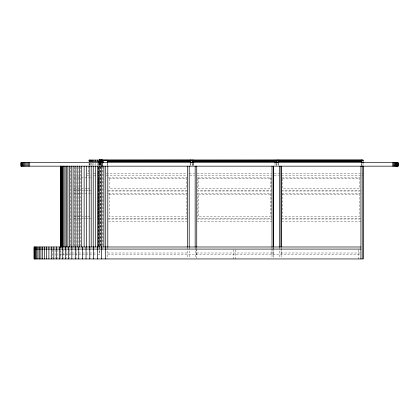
<?xml version="1.0" encoding="UTF-8"?>
<svg xmlns="http://www.w3.org/2000/svg" width="419" height="419" viewBox="0 0 419 419"><rect width="100%" height="100%" fill="white"/><g stroke="black" fill="none" stroke-linecap="round" stroke-linejoin="round"><path stroke-width="0.31" stroke-dasharray="2.1 1.57" d="M76.054 246.335L76.054 166.814M78.081 246.335L78.081 166.814M98.067 218.158L98.067 193.646L99.643 193.646M99.643 177.892L98.067 177.892L98.067 191.022L99.643 191.022M98.318 246.985L98.318 166.814M98.669 165.557L98.669 163.117M98.722 246.985L98.722 166.814M98.151 254.569L99.722 254.569L99.722 247.467M99.764 163.117L99.764 165.557L99.785 163.677M100.288 165.557L100.288 163.117M196.736 254.569L196.736 250.017M196.736 249.368L196.736 247.419L196.736 258.293M272.01 254.569L272.01 247.419L272.01 258.293M273.586 254.569L273.586 250.017M273.586 249.368L273.586 247.419M281.112 254.569L281.112 247.419L281.112 258.293M359.502 193.646L359.502 216.581L282.553 216.581L282.553 193.646M361.408 165.573L361.408 163.106M87.293 173.691L90.656 173.691M93.573 173.691L99.198 173.691M106.363 173.691L187.251 173.691M189.21 173.691L194.568 173.691M197.145 173.691L271.627 173.691M274.183 173.691L279.536 173.691M281.495 173.691L363.037 173.691M86.77 175.268L90.656 175.268M93.725 175.268L99.198 175.268M106.363 175.268L187.251 175.268M189.964 175.268L194.568 175.268M197.145 175.268L271.627 175.268M274.183 175.268L278.787 175.268M281.495 175.268L363.037 175.268M73.985 177.892L90.907 177.892M108.332 177.892L187.11 177.892M197.391 177.892L271.355 177.892M281.641 177.892L360.413 177.892M109.249 178.772L186.198 178.772M198.527 178.772L270.224 178.772M282.553 178.772L359.502 178.772M73.985 188.571L84.397 188.571M85.047 188.571L87 188.571M87.655 188.571L89.603 188.571M73.985 190.147L83.098 190.147M83.748 190.147L85.701 190.147M86.351 190.147L88.304 190.147M88.954 190.147L90.907 190.147M108.332 190.147L187.11 190.147M281.641 190.147L360.413 190.147M107.809 191.022L187.633 191.022M196.736 191.022L272.01 191.022M281.112 191.022L360.937 191.022M73.985 193.646L90.907 193.646M108.332 193.646L187.11 193.646M197.391 193.646L271.355 193.646M281.641 193.646L360.413 193.646M109.249 194.526L186.198 194.526M198.527 194.526L270.224 194.526M282.553 194.526L359.502 194.526M73.985 216.581L84.397 216.581M85.047 216.581L87 216.581M87.655 216.581L89.603 216.581M73.985 218.158L83.098 218.158M83.748 218.158L85.701 218.158M86.351 218.158L88.304 218.158M88.954 218.158L90.907 218.158M108.332 218.158L187.11 218.158M281.641 218.158L360.413 218.158M99.643 219.032L98.067 219.032L98.067 193.646M107.809 219.032L187.633 219.032M196.736 219.032L272.01 219.032M281.112 219.032L360.937 219.032M98.151 221.656L99.198 221.656M108.463 221.656L186.979 221.656M196.736 221.656L272.01 221.656M281.767 221.656L360.937 221.656M61.912 252.992L70.973 252.992M71.618 252.992L74.205 252.992M74.854 252.992L85.209 252.992M85.853 252.992L96.857 252.992M107.809 252.992L187.633 252.992M196.736 252.992L272.01 252.992M281.112 252.992L360.937 252.992M60.336 254.569L61.912 254.569M62.562 254.569L70.973 254.569M71.618 254.569L74.205 254.569M74.854 254.569L85.209 254.569M85.853 254.569L96.857 254.569M107.809 254.569L360.937 254.569M363.037 163.248L363.037 165.584M361.466 163.604L361.466 165.531M359.502 177.892L359.502 188.571L282.553 188.571L282.553 177.892M358.837 249.703L358.837 258.942M279.536 247.419L279.536 258.293M278.153 163.106L278.153 165.573M278.08 163.604L278.08 165.531M276.697 163.604L276.697 165.531M276.482 163.604L276.482 165.531M275.032 163.106L275.032 165.573M273.586 247.828L273.586 258.293M271.135 177.892L271.135 190.147L197.611 190.147L197.611 177.892M271.135 193.646L271.135 218.158L197.611 218.158L197.611 193.646M270.224 177.892L270.224 188.571L198.527 188.571L198.527 177.892M270.224 193.646L270.224 216.581L198.527 216.581L198.527 193.646M235.426 249.703L235.426 258.942M233.325 249.703L233.325 258.942M195.16 247.419L195.16 258.293M193.735 163.106L193.735 165.573M193.662 163.604L193.662 165.531M192.284 163.604L192.284 165.531M192.143 163.604L192.143 165.531M190.75 163.604L190.75 165.531M190.697 163.106L190.697 165.573M189.21 247.419L189.21 258.293M187.633 247.419L187.633 258.293M186.198 177.892L186.198 188.571L109.249 188.571L109.249 177.892M186.198 193.646L186.198 216.581L109.249 216.581L109.249 193.646M107.809 247.419L107.809 258.942M107.474 163.106L107.474 165.573M107.285 163.604L107.285 165.531M102.995 166.814L102.995 246.335M102.875 166.165L102.875 246.335M102.875 247.514L102.875 249.085M100.927 163.117L100.927 165.557M100.916 166.814L100.916 246.335M100.754 166.814L100.754 246.335M100.57 166.165L100.57 246.335M100.052 163.117L100.052 165.557M99.874 163.117L99.874 165.557M99.722 163.117L99.722 165.557M99.722 247.419L99.722 254.569M99.13 163.248L99.13 165.584L99.125 163.677M98.984 166.814L98.984 246.985M98.502 163.117L98.502 165.557M98.507 166.814L98.507 246.985M98.151 166.165L98.151 246.985M98.067 177.892L98.067 190.147M97.25 163.248L97.25 166.165M95.506 163.248L95.506 165.584M93.924 163.248L93.924 165.584M92.526 163.248L92.526 165.584M91.332 163.248L91.332 165.584M90.363 163.248L90.363 165.584M89.645 163.248L89.645 165.584M89.2 163.248L89.2 165.584M89.048 163.248L89.048 166.165M88.346 166.165L88.346 173.691M80.212 166.814L80.212 246.335M76.085 249.703L76.085 258.329M74.137 166.814L74.137 246.335M70.664 166.814L70.664 246.335M69.585 249.703L69.585 258.329M66.495 249.703L66.495 258.329M63.515 249.703L63.515 258.329M60.655 249.703L60.655 258.329M60.336 247.419L60.336 258.329M57.922 249.703L57.922 258.329M55.318 249.703L55.318 258.329M52.857 249.703L52.857 258.329M100.581 163.117L100.581 165.557L100.565 163.117"/><path stroke-width="0.63" d="M44.582 258.942L44.582 246.985M48.897 258.942L48.897 246.985M66.406 246.985L66.406 166.165M67.878 246.985L67.878 166.165M89.645 161.278L89.645 160.079M90.363 161.278L90.363 160.079M98.669 162.504L98.669 161.284L100.183 161.284L98.669 161.284M103.016 163.001L103.016 160.404L107.285 160.404M273.586 246.765L273.586 166.165L273.586 247.184M281.112 246.765L281.112 166.165L281.112 247.184M361.408 162.614L361.408 160.058M360.937 246.985L34.08 246.985L34.08 258.942L363.037 258.942L363.037 166.165L360.937 166.165L360.937 258.942M99.785 163.054L100.062 161.299M99.963 161.341L98.915 161.284M102.786 160.095L89.048 160.079L89.048 161.278L102.786 161.284L102.775 162.504L102.786 160.079L99.203 160.079L100.241 160.309L99.879 160.079M192.284 160.121L276.482 160.058L276.482 162.965M103.016 160.142L107.285 160.142M107.474 160.205L192.143 160.142M192.284 160.205L276.482 160.205M276.697 160.142L363.037 160.142M103.016 160.252L107.285 160.252M107.474 160.252L192.143 160.252M192.284 160.252L276.482 160.252M276.697 160.252L363.037 160.252M107.474 160.404L192.143 160.404M192.284 160.404L276.482 160.404M276.697 160.404L363.037 160.404M102.215 160.603L102.786 160.44L101.052 160.079L101.11 161.278M107.474 161.011L190.697 161.011M193.735 161.011L275.032 161.011M278.153 161.011L361.408 161.011M107.474 161.21L190.697 161.21M193.735 161.21L275.032 161.21M278.153 161.21L361.408 161.21M107.474 161.273L190.697 161.273M193.735 161.273L275.032 161.273M278.153 161.273L361.408 161.273M107.474 161.43L190.697 161.43M193.735 161.43L275.032 161.43M278.153 161.43L361.408 161.43M99.785 161.813C98.811 162.101 98.931 160.996 99.884 161.415L99.104 161.519L99.832 161.519L99.12 161.65L99.795 161.65L99.125 161.813L99.125 163.054M102.173 162.666L398.05 162.666L398.05 166.165L20.95 166.165L20.95 162.666L101.838 162.666L101.838 166.165M34.08 249.085L360.937 249.085M101.545 160.079L102.786 160.21M101.136 160.095L102.786 160.309L102.116 160.095M99.602 160.079L100.104 160.137M100.214 160.079L100.544 160.309M100.607 160.079L100.895 160.309M101.199 160.137L101.608 160.095M100.188 160.21C98.486 159.77 100.151 160.482 99.738 160.095M99.596 160.21L99.261 160.079L99.664 160.309M398.013 162.666L398.013 166.165M397.903 162.666L397.903 166.165M397.72 162.666L397.72 166.165M397.469 162.666L397.469 166.165M397.139 162.666L397.139 166.165M396.735 162.666L396.735 166.165M396.264 162.666L396.264 166.165M395.714 162.666L395.714 166.165M395.096 162.666L395.096 166.165M394.405 162.666L394.405 166.165M393.635 162.666L393.635 166.165M392.797 162.666L392.797 166.165M363.037 163.001L363.037 160.058L276.697 160.058L276.697 162.965M363.037 166.165L363.037 258.942M361.466 160.058L361.466 162.965M279.536 166.165L279.536 247.184M278.153 160.058L278.153 162.614M278.08 160.058L278.08 162.965M275.032 160.058L275.084 163.001M272.01 166.165L272.01 247.184M196.736 166.165L196.736 247.184M195.16 166.165L195.16 247.184M193.735 160.058L193.735 162.614M193.662 160.058L193.662 162.965M192.284 160.058L192.284 162.965M192.143 162.965L192.143 160.058L107.474 160.058L107.474 162.614M190.75 160.058L190.75 162.965M190.697 160.058L190.697 162.614M189.21 166.165L189.21 247.184M187.633 166.165L187.633 247.184M107.809 166.165L107.809 247.184M107.285 162.965L107.285 160.058L103.016 160.058L103.016 161.106M105.708 166.165L105.708 258.942M103.886 166.165L103.886 246.985M102.147 161.284L102.173 166.165M101.691 166.165L101.691 246.985M101.477 246.985L101.477 258.942M101.382 161.284L101.382 162.504M100.565 161.284L100.565 162.504M99.523 166.165L99.523 246.985M99.13 160.079L99.13 161.278M98.502 161.284L98.502 162.504M97.522 246.985L97.522 258.942M97.391 166.165L97.391 246.985M97.25 160.079L97.25 161.278M95.506 160.079L95.506 161.278M95.291 166.165L95.291 246.985M93.924 160.079L93.924 161.278M93.626 246.985L93.626 258.942M93.222 166.165L93.222 246.985M92.526 160.079L92.526 161.278M91.332 160.079L91.332 161.278M91.195 166.165L91.195 246.985M89.797 246.985L89.797 258.942M89.2 160.079L89.2 161.278M89.21 166.165L89.21 246.985M86.628 166.165L86.628 246.985M86.036 246.985L86.036 258.942M84.13 166.165L84.13 246.985M82.36 246.985L82.36 258.942M81.721 166.165L81.721 246.985M79.406 166.165L79.406 246.985M78.767 246.985L78.767 258.942M77.196 166.165L77.196 246.985M75.268 246.985L75.268 258.942M75.095 166.165L75.095 246.985M73.105 166.165L73.105 246.985M71.859 246.985L71.859 258.942M71.235 166.165L71.235 246.985M69.491 166.165L69.491 246.985M68.559 246.985L68.559 258.942M65.369 246.985L65.369 258.942M65.076 166.165L65.076 246.985M63.898 166.165L63.898 246.985M62.881 166.165L62.881 246.985M62.222 166.165L62.295 258.942M61.656 166.165L61.656 246.985M61.19 166.165L61.19 246.985M60.818 166.165L60.818 246.985M60.551 166.165L60.551 246.985M60.394 246.985L60.394 166.165L60.336 247.184M59.341 246.985L59.341 258.942M56.523 246.985L56.523 258.942M53.836 246.985L53.836 258.942M51.291 246.985L51.291 258.942M46.656 246.985L46.656 258.942M42.67 246.985L42.67 258.942M40.931 246.985L40.931 258.942M39.376 246.985L39.376 258.942M38.009 246.985L38.009 258.942M36.835 246.985L36.835 258.942M35.861 246.985L35.861 258.942M35.091 246.985L35.091 258.942M34.531 246.985L34.531 258.942M34.196 246.985L34.196 258.942M29.702 162.666L29.702 166.165M28.408 162.666L28.408 166.165M27.177 162.666L27.177 166.165M26.015 162.666L26.015 166.165M24.936 162.666L24.936 166.165M23.962 162.666L23.962 166.165M23.097 162.666L23.097 166.165M22.359 162.666L22.359 166.165M21.762 162.666L21.762 166.165M21.322 162.666L21.322 166.165M21.044 162.666L21.044 166.165"/></g></svg>
